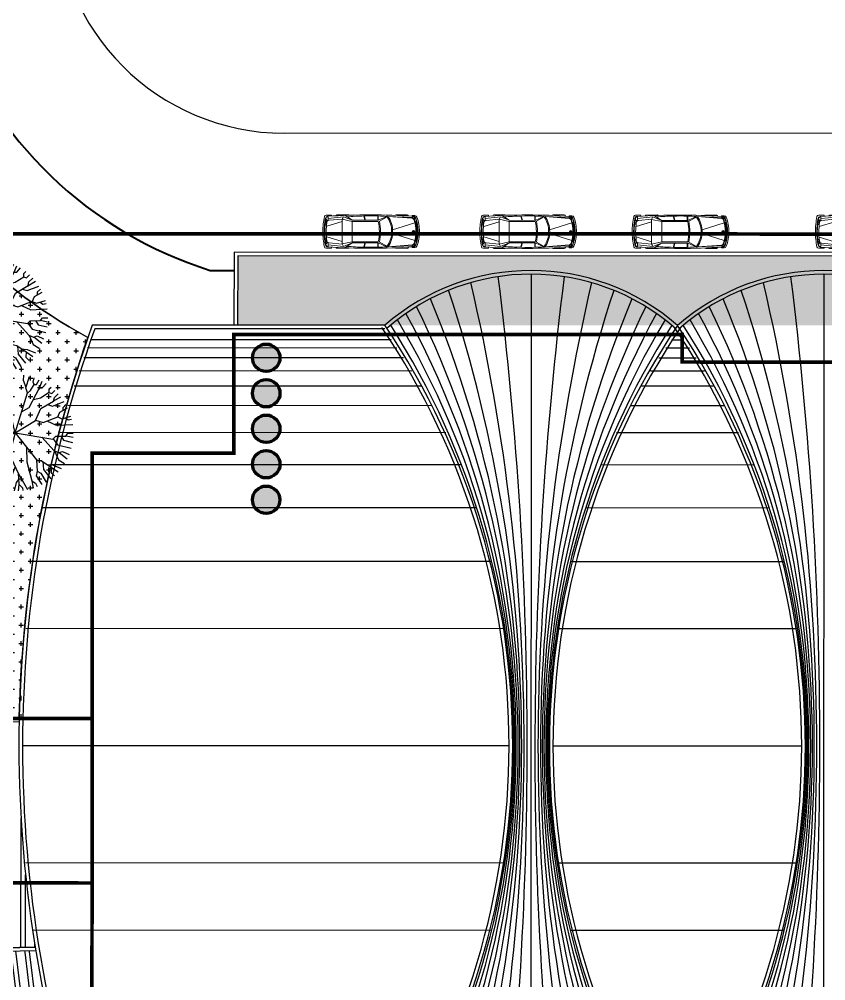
# Model space of a CAD drawing. Header units: millimetres. Extents: x -840588 to 786814, y -467537 to 194195.
# Drawn here: x 27455 to 71552, y -127607 to -75033 of the extents above; entities that cross this region are included whole.
import ezdxf

# ---------------------------------------------------------------- set-up
doc = ezdxf.new("R2010")
doc.units = ezdxf.units.MM
doc.header["$LTSCALE"] = 100
doc.header["$MEASUREMENT"] = 0
for name, color, linetype in [('1gt tim duong', 10, 'Continuous'), ('A-hatch', 139, 'Continuous'), ('A-tree', 3, 'Continuous'), ('A-Wall', 7, 'Continuous'), ('A-Wall-Comp', 8, 'Continuous'), ('A-Wall-Patt', 143, 'Continuous'), ('caycay', 96, 'Continuous'), ('ctrinh-mai 1', 16, 'Continuous'), ('ctrinh-mai 2', 24, 'Continuous'), ('gthong-viahe', 5, 'Continuous')]:
    doc.layers.add(name, color=color, linetype=linetype)
for name, color, linetype, lineweight in [('ct-xebuyt', 148, 'Continuous', 13), ('ctrinh-chinh', 24, 'Continuous', 100), ('gthong-duong', 7, 'Continuous', 40), ('PV_X_Lo', 1, 'Continuous', 9), ('vtchitieu', 7, 'Continuous', 13)]:
    doc.layers.add(name, color=color, linetype=linetype, lineweight=lineweight)

# ---------------------------------------------------------------- blocks, each defined once
blk = doc.blocks.new('FORD P')
for p, q in [((-5.041600420721807, 0.7628174105193466), (-4.986892176559195, 0.6969398548826575)), ((-5.033702587010339, 0.7724031829275191), (-4.979018736514263, 0.7065550012048334)), ((-4.879601283580996, 0.8747016750276089), (-5.028632797067985, 0.8747016750276089)), ((-4.945189349353313, 0.8361327613238245), (-5.002082881750539, 0.8243514287751168)), ((-4.992338362033479, 0.8019817096646875), (-4.972097667399794, 0.8107988005504012)), ((-4.935403786366805, 0.7372554026078433), (-4.891730997012928, 0.7553588575683534)), ((-4.929324150434695, 0.8006270818877965), (-4.891730997012928, 0.7553588575683534)), ((-4.928119064425118, 0.8373680410441011), (-4.872959838830866, 0.7709474309813231)), ((-4.879601283580996, 0.8408245239406824), (-4.879601283580996, 0.8747016750276089)), ((-3.561841179616749, 0.8332970736082643), (-4.879184706136584, 0.727652199100703)), ((-4.872959838830866, 0.7709474309813231), (-3.561841179616749, 0.8332970736082643)), ((-3.090183021151461, 0.5715926070697606), (-3.516581492032856, 0.8022234404925257)), ((-3.49373011267744, 0.8345194931607693), (-3.508013216312975, 0.9040677624288946)), ((-3.030621625715867, 0.6194229384418577), (-3.49373011267744, 0.8345194931607693)), ((-3.030621625715867, 0.6194229384418577), (-3.030621625715867, 0.8560190999414772)), ((-3.030621625715867, 0.6194229384418577), (-3.030621625715867, 0.6194229384418577)), ((-3.030621625715867, 0.5584229384548962), (-1.607819168129936, 0.5584229384548962)), ((-3.006221625721082, 0.6194229384418577), (-3.006221625721082, 0.8566305979620665)), ((-3.006221625721082, 0.6194229384418577), (-2.326490581501275, 0.6194229384418577)), ((-2.326490581501275, 0.6194229384418577), (-2.266045200172812, 0.8555603323038667)), ((-2.301303877844475, 0.6194229384418577), (-2.241042292094789, 0.8548423126339912)), ((-2.301303877844475, 0.6194229384418577), (-1.607819168129936, 0.6194229384418577)), ((-1.610056301928125, 0.5584229384548962), (-1.051537759019993, 0.6757023364771158)), ((-1.610056301928125, 0), (-1.610056301928125, 0.5584229384548962)), ((-1.607819168129936, 0.6194229384418577), (-1.196983827860095, 0.8867387385107577)), ((-1.607819168129936, 0.6194229384418577), (-1.127866901806556, 0.8067191147711128)), ((-0.7714799046516418, 0.9127515559084713), (-1.373884516768157, 0.9142817808315158)), ((-0.2935429125791416, 0.7214529330376536), (-1.127866901806556, 0.8067191147711128)), ((-1.051537759019993, 0.6757023364771158), (-1.051537759019993, 0)), ((-0.2100332553964108, 0.2888893061317503), (-1.051537759019993, 0.5444944782648236)), ((-0.3387070908211172, 0.6159159343224019), (-1.050219229538925, 0.6878308763261884)), ((-0.4697851745877415, 0.9040324450470507), (-0.1788018279476091, 0.9040324450470507)), ((-0.4697851745877415, 0.850011911476031), (-0.4697851745877415, 0.9040324450470507)), ((-0.2935429125791416, 0.6294499095529318), (-0.2935429125791416, 0.8077929799910635)), ((-0.2396362883737311, 0.589767933357507), (-0.1635984374443069, 0.6885734535753727)), ((-0.2299678650451824, 0.5823273963760585), (-0.1606762025039643, 0.6723667476326227)), ((-5.03104294789955, 0.4778031364548951), (-5.156090232892893, 0.4778031364548951)), ((-5.050338484463282, 0.5022031364496797), (-5.125573199940845, 0.5022031364496797)), ((-3.814446764532477, 0.1010674170684069), (-5.03104294789955, 0.4778031364548951)), ((-4.994289292371832, 0.05506370728835464), (-4.955454572918825, 0.0121999999973923)), ((-4.97658559284173, 0), (-4.994289292371832, 0.05506370728835464)), ((-4.96249824622646, 0), (-4.994289292371832, 0.05506370728835464)), ((-4.994289292371832, -0.05506370728835464), (-4.97658559284173, 0)), ((-4.96249824622646, 0), (-4.994289292371832, -0.05506370728835464)), ((-4.96249824622646, 0), (-4.898916153935716, 0)), ((-4.955454572918825, 0.0121999999973923), (-4.898916153935716, 0)), ((-4.898916153935716, 0), (-4.955454572918825, -0.0121999999973923)), ((-1.610056301928125, 0), (-1.610056301928125, -0.5584229384548962)), ((-1.051537759019993, -0.6757023364771158), (-1.051537759019993, 0)), ((-0.1823029328370467, 0.4034948986954987), (-0.1960309098940343, 0.5036775951739401)), ((-0.1225475788814947, 0.4034948986954987), (-0.1823029328370467, 0.4034948986954987)), ((-5.03104294789955, -0.4778031364548951), (-5.156090232892893, -0.4778031364548951)), ((-5.050338484463282, -0.5022031364496797), (-5.125573199940845, -0.5022031364496797)), ((-3.814446764532477, -0.1010674170684069), (-5.03104294789955, -0.4778031364548951)), ((-4.955454572918825, -0.0121999999973923), (-4.994289292371832, -0.05506370728835464)), ((-0.2100332553964108, -0.2888893061317503), (-1.051537759019993, -0.5444944782648236)), ((-0.1823029328370467, -0.4034948986954987), (-0.1960309098940343, -0.5036775951739401)), ((-0.1225475788814947, -0.4034948986954987), (-0.1823029328370467, -0.4034948986954987)), ((-5.041600420721807, -0.7628174105193466), (-4.986892176559195, -0.6969398548826575)), ((-5.033702587010339, -0.7724031829275191), (-4.979018736514263, -0.7065550012048334)), ((-4.879601283580996, -0.8747016750276089), (-5.028632797067985, -0.8747016750276089)), ((-4.945189349353313, -0.8361327613238245), (-5.002082881750539, -0.8243514287751168)), ((-4.992338362033479, -0.8019817096646875), (-4.972097667399794, -0.8107988005504012)), ((-4.935403786366805, -0.7372554026078433), (-4.891730997012928, -0.7553588575683534)), ((-4.929324150434695, -0.8006270818877965), (-4.891730997012928, -0.7553588575683534)), ((-4.928119064425118, -0.8373680410441011), (-4.872959838830866, -0.7709474309813231)), ((-4.879601283580996, -0.8408245239406824), (-4.879601283580996, -0.8747016750276089)), ((-3.561841179616749, -0.8332970736082643), (-4.879184706136584, -0.727652199100703)), ((-4.872959838830866, -0.7709474309813231), (-3.561841179616749, -0.8332970736082643)), ((-3.090183021151461, -0.5715926070697606), (-3.516581492032856, -0.8022234404925257)), ((-3.49373011267744, -0.8345194931607693), (-3.508013216312975, -0.9040677624288946)), ((-3.030621625715867, -0.6194229384418577), (-3.49373011267744, -0.8345194931607693)), ((-3.030621625715867, -0.5584229384548962), (-1.607819168129936, -0.5584229384548962)), ((-3.030621625715867, -0.6194229384418577), (-1.607819168129936, -0.6194229384418577)), ((-3.030621625715867, -0.6194229384418577), (-3.030621625715867, -0.8560190999414772)), ((-3.006221625721082, -0.6194229384418577), (-3.006221625721082, -0.8566305979620665)), ((-2.324941746890545, -0.6254736531991512), (-2.266045200172812, -0.8555603323038667)), ((-2.301303877844475, -0.6194229384418577), (-2.241042292094789, -0.8548423126339912)), ((-1.610056301928125, -0.5584229384548962), (-1.051537759019993, -0.6757023364771158)), ((-1.607819168129936, -0.6194229384418577), (-1.127866901806556, -0.8067191147711128)), ((-1.607819168129936, -0.6194229384418577), (-1.193311578710563, -0.8891281390096992)), ((-0.7714799046516418, -0.9127514911815524), (-1.373884516768157, -0.9142817161045969)), ((-0.2935429125791416, -0.7214529330376536), (-1.127866901806556, -0.8067191147711128)), ((-0.3387070908211172, -0.6159159343224019), (-1.050219229538925, -0.6878308763261884)), ((-0.4697851745877415, -0.850011911476031), (-0.4697851745877415, -0.9040324450470507)), ((-0.4697851745877415, -0.9040324450470507), (-0.1788018279476091, -0.9040324450470507)), ((-0.2935429125791416, -0.6294499095529318), (-0.2935429125791416, -0.8077929799910635)), ((-0.2396362883737311, -0.589767933357507), (-0.1635984374443069, -0.6885734535753727)), ((-0.2299678650451824, -0.5823273963760585), (-0.1606762025039643, -0.6723667476326227))]:
    blk.add_line(p, q)
for points in [[(-3.969188093324192, 0.8907705615274608, 0.2221000046728628), (-4.015921653946862, 0.9127515559084713), (-4.618326266063377, 0.9142817808315158, 0.4104075180028284), (-4.679473840398714, 0.8542306297458708, 0.4104075180028284)], [(-3.969188145361841, -0.890770559431985, -0.222099654050435), (-4.015921653946862, -0.9127514911815524), (-4.618326266063377, -0.9142817161045969, -0.4104072078815152), (-4.679473839350976, -0.8542306297458708)]]:
    blk.add_lwpolyline(points, format="xyb")
for radius in [0.069682092335522, 0.06358209233552199]:
    blk.add_circle((-4.96249824622646, 0), radius)
for centre, radius, start, end in [((-3.047846278059296, 0.01792808040045202), 2.234677795946376, 159.6476431721577, 180.4596700054194), ((-3.047846278059296, 0.01792808040045202), 2.157817795946376, 160.0479564057486, 180.4760435153314), ((-5.028632797067985, 0.7527016750536859), 0.122, 90, 159.6476431721577), ((-3.047846278059296, 0.01792808040045202), 2.133417795946375, 160.4764285179309, 166.8797840842597), ((-3.047846278059296, 0.01792808040045202), 2.035817795946376, 162.1024780665732, 180.5045719791579), ((-4.943615763797425, 0.6901331136468798), 0.1464000000000001, 113.5385225587954, 160.4764285179309), ((-4.943615763797425, 0.6901331136468798), 0.122, 143.4322482088523, 160.4764285179309), ((-3.047846278059296, 0.01792808040045202), 2.060217795946376, 161.7609947843414, 166.4048329340415), ((-4.943615763797425, 0.6901331136468798), 0.122, 113.5385225587954, 137.596706953672), ((-4.888686467893422, 0.6245545058045536), 0.122, 143.6068584789461, 161.7609947843414), ((-4.86905002198182, 0.6060738780070096), 0.122, 94.76511944216702, 162.1024780665732), ((-4.888686467893422, 0.6245545058045536), 0.122, 112.5152201618964, 137.7679241896177), ((-4.957480887882411, 0.7772442218847573), 0.03660000000000001, 39.70805333863365, 113.5385225587954), ((-2.607747155474499, -34.42710542422719), 35.34062256580931, 86.18891941661428, 93.79233300211948), ((-2.362459458061494, 0.009845794877037406), 1.454849999999994, 145.5279428799397, 180.3877559874175), ((-2.362459458061494, 0.009845794877037406), 1.399949999999994, 145.5279428799397, 180.4029623516034), ((-2.73186827742029, -10.57772784051485), 11.43764935034052, 91.49674574422797, 93.81929979455245), ((-0.5050873795989901, 0), 2.647534246144547, 167.5318887816008, 180), ((-0.5050873795989901, 0), 2.586534246144548, 167.5318887816008, 180), ((-2.662139838677831, -17.1294798462186), 17.98940135711054, 88.73834682967724, 91.09595845031996), ((-2.653044713428244, -15.86963415844366), 16.72955047890245, 85.42959112627294, 88.58882121464256), ((-1.374039468122646, 0.8532819775864482), 0.06100000000000001, 89.85445789042898, 136.4001858703056), ((-2.345069199800491, 0.009845794877037406), 1.454850000000002, 27.23753832553696, 33.21181251716323), ((-0.7716348560061306, 0.8517517526634037), 0.06100000000000001, 9.669797095718563, 89.85445789042898), ((-0.3532109148800373, 0.4825019952841103), 0.1342, 7.672802293811697, 83.7955720683934), ((-0.2676511384779587, 0.7136899724137038), 0.09760000000000002, 11.00864176735501, 105.3838627056467), ((-0.3532109148800373, 0.4825019952841103), 0.1586, 7.672802293811697, 67.90045453905381), ((-0.2676511384779587, 0.7136899724137038), 0.122, 11.00864176735501, 85.82384091162876), ((-0.1788018279476091, 0.8064324450679123), 0.09760000000000002, 11.80390639346386, 90), ((-3.940002026967704, -0.000717564020305872), 3.838794886165533, 0.01064232858213814, 11.00864176735501), ((-3.940002026967704, -0.000717564020305872), 3.863194886165533, 0.01064232858213814, 11.00864176735501), ((-3.940002026967704, 0.02040915354155004), 3.940054886165533, 359.7032113452988, 11.80390639346386), ((-3.047846278059296, -0.01792808040045202), 2.157817795946376, 179.5239564846686, 199.9520435942514), ((-3.047846278059296, 0.01792808040045202), 2.133417795946375, 167.5517399873746, 180.5045719791579), ((-3.047846278059296, -0.01792808040045202), 2.133417795946375, 179.495428020842, 192.4482600126254), ((-3.047846278059296, 0.01792808040045202), 2.109017795946376, 167.4053704074439, 180.5045719791579), ((-3.047846278059296, -0.01792808040045202), 2.109017795946376, 179.495428020842, 192.5946295925561), ((-3.047846278059296, 0.01792808040045202), 2.084617795946376, 167.2554878158119, 180.5045719791579), ((-3.047846278059296, -0.01792808040045202), 2.084617795946376, 179.495428020842, 192.7445121841881), ((-3.047846278059296, 0.01792808040045202), 2.060217795946376, 167.1019630735844, 180.5045719791579), ((-3.047846278059296, -0.01792808040045202), 2.060217795946376, 179.495428020842, 192.8980369264155), ((-2.362459458061494, -0.009845794877037406), 1.399949999999994, 179.5970376483966, 214.4720571200603), ((-0.5050873795989901, 0), 2.647534246144547, 180, 192.4681112183992), ((-0.5050873795989901, 0), 2.586534246144548, 180, 192.4681112183992), ((-3.940002026967704, -0.000717564020305872), 3.753394886165533, 0.0109893742355309, 7.672802293811697), ((-3.940002026967704, 0.000717564020305872), 3.838794886165533, 348.991358232645, 359.9893576714179), ((-3.940002026967704, 0.000717564020305872), 3.863194886165533, 348.991358232645, 359.9893576714179), ((-3.047846278059296, -0.01792808040045202), 2.234677795946376, 179.5403299945806, 200.3523568278423), ((-3.047846278059296, -0.01792808040045202), 2.133417795946375, 193.1202159157403, 199.5235714820691), ((-3.047846278059296, -0.01792808040045202), 2.035817795946376, 179.495428020842, 197.8975219334268), ((-3.047846278059296, -0.01792808040045202), 2.060217795946376, 193.5951670659584, 198.2390052156587), ((-2.362459458061494, -0.009845794877037406), 1.454849999999994, 179.6122440125825, 214.4720571200603), ((-0.3532109148800373, -0.4825019952841103), 0.1342, 276.2044279316066, 352.3271977061883), ((-0.3532109148800373, -0.4825019952841103), 0.1586, 292.0995454609462, 352.3271977061883), ((-3.940002026967704, 0.000717564020305872), 3.753394886165533, 352.3271977061883, 359.9890106257645), ((-3.940002026967704, -0.02040915354155004), 3.940054886165533, 348.1960936065361, 0.2967886547012607), ((-5.028632797067985, -0.7527016750536859), 0.122, 200.3523568278423, 270), ((-4.943615763797425, -0.6901331136468798), 0.1464000000000001, 199.5235714820691, 246.4614774412046), ((-4.943615763797425, -0.6901331136468798), 0.122, 199.5235714820691, 216.5677517911477), ((-4.943615763797425, -0.6901331136468798), 0.122, 222.403293046328, 246.4614774412046), ((-4.888686467893422, -0.6245545058045536), 0.122, 198.2390052156587, 216.3931415210539), ((-4.86905002198182, -0.6060738780070096), 0.122, 197.8975219334268, 265.234880557833), ((-4.888686467893422, -0.6245545058045536), 0.122, 222.2320758103823, 247.4847798381037), ((-4.957480887882411, -0.7772442218847573), 0.03660000000000001, 246.4614774412046, 320.2919466613664), ((-2.607747155474499, 34.42710542422719), 35.34062256580693, 266.2076669978805, 273.8110805833857), ((-2.73186827742029, 10.57772784051485), 11.43764935034052, 266.1807002054476, 268.503254255772), ((-2.662139838677831, 17.1294798462186), 17.98940135711787, 268.9040415496801, 271.2616531703227), ((-2.653044713428244, 15.86963415844366), 16.7295504789076, 271.4111787853574, 274.570408873727), ((-1.374039468122646, -0.8532819128595293), 0.06100000000000001, 223.5998953292724, 270.1455421095711), ((-2.345069199800491, -0.009845794877037406), 1.454850000000002, 326.7881874828368, 332.7624616744631), ((-0.7716348560061306, -0.8517516881693155), 0.06100000000000001, 270.1455421095711, 350.3301406412646), ((-0.2676511384779587, -0.7136899724137038), 0.09760000000000002, 254.6161372943533, 348.991358232645), ((-0.2676511384779587, -0.7136899724137038), 0.122, 274.1761590883713, 348.991358232645), ((-0.1788018279476091, -0.8064324450679123), 0.09760000000000002, 270, 348.1960936065361)]:
    blk.add_arc(centre, radius, start, end)
blk = doc.blocks.new('tang cao')
blk.add_hatch(color=256).paths.add_polyline_path([(0.750000006519258, 0, 1), (-0.750000006519258, 0, 1)])
blk.add_circle((0, 0), 0.750000006519258)
blk = doc.blocks.new('CTR NHAGAHANHKHACH')
at = {"layer": 'A-hatch'}
h = blk.add_hatch(dxfattribs=at)
h.set_pattern_fill('BRICK_MODULAR_SAILOR', color=256, scale=200, style=0, pattern_type=2)
h.set_pattern_definition([(0, (-1403.526440076414, -388.4326244050171), (0, 1.599999889731407), []), (90, (-1403.526440076414, -388.4326244050171), (-0.8000001311302185, 4.898425077700461e-17), [1.599999889731407, 0])])
edge = h.paths.add_edge_path()
edge.add_line((72.04985117795877, -0.2000004751607776), (-72.05017500603572, -0.1999994972720742))
edge.add_line((-72.05017500603572, -0.1999994972720742), (-72.0501749375835, -3.999977654544637))
edge.add_line((-72.0501749375835, -3.999977654544637), (-63.99982803792227, -3.999944410286844))
edge.add_ellipse((-55.99989594356157, -13.16677015507594), major_axis=(-12.16674347651056, 0.0002365445775905812), ratio=0.9999997671638351, start_angle=228.8893897047794, end_angle=311.11246425669844, ccw=False)
edge.add_ellipse((-39.99989332072437, -13.16675375844352), major_axis=(12.16674347874514, 4.051058113811446e-05), ratio=0.9999997671588239, start_angle=48.888084989860715, end_angle=131.1116508930892, ccw=False)
edge.add_ellipse((-23.99989069788717, -13.16673736274242), major_axis=(-12.16674347798492, 0.0001260184372451378), ratio=0.9999997671739884, start_angle=228.8889367554783, end_angle=311.11243511050964, ccw=False)
edge.add_ellipse((-7.999890899402089, -13.16670456971042), major_axis=(12.16674347837654, 0.0001148185404683637), ratio=0.9999997671499876, start_angle=48.88766751962089, end_angle=131.1113508500154, ccw=False)
edge.add_ellipse((8.000114546506666, -13.16670457064174), major_axis=(-12.16674347690896, 0.0002101135516718176), ratio=0.9999997671658171, start_angle=228.8892652307703, end_angle=311.1127812382505, ccw=False)
edge.add_ellipse((24.0001171695767, -13.16668817494065), major_axis=(12.16674347754657, 0.0001580262562254844), ratio=0.9999997671785295, start_angle=48.887531583455086, end_angle=131.111097485016, ccw=False)
edge.add_ellipse((40.00011979218107, -13.16667177923955), major_axis=(-12.16674347569325, 0.0002705560792953897), ratio=0.9999997671488193, start_angle=228.8895498687718, end_angle=311.1131157678201, ccw=False)
edge.add_ellipse((56.00012241478544, -13.16665538377129), major_axis=(12.16674347843795, 6.95947124072013e-05), ratio=0.9999997671695179, start_angle=48.88718391420218, end_angle=131.1115139261246, ccw=False)
edge.add_line((64.00023658259306, -3.999988538678735), (72.04985124291852, -3.999957622028887))
edge.add_line((72.04985124291852, -3.999957622028887), (72.04985117795877, -0.2000004751607776))
at = {"layer": 'ctrinh-mai 1'}
h = blk.add_hatch(dxfattribs=at)
h.set_pattern_fill('ANSI32', color=256, scale=2000, angle=45, style=0)
h.set_pattern_definition([(90, (-1450.650511689368, -407.3499148476403), (-0.7500001229345798, 1.136868298865613e-16), []), (90, (-1450.400511648855, -407.0999148653354), (-0.7500001229345798, 1.136868298865613e-16), [])])
edge = h.paths.add_edge_path()
edge.add_arc((-82.49915694573428, -78.9999947489705), 41.00000141641426, 162.6099984873482, 163.4478848430642)
edge.add_line((-121.8001594382804, -67.31961293867789), (-121.8001594383968, -25.69999860599637))
edge.add_line((-121.8001594383968, -25.69999860599637), (-83.98750897543505, -25.69999795919284))
edge.add_line((-83.98750897543505, -25.69999795919284), (-83.99091886926908, -25.89298307546414))
edge.add_line((-83.99091886926908, -25.89298307546414), (-83.99378197675105, -26.08597712684423))
edge.add_line((-83.99378197675105, -26.08597712684423), (-83.99609827669337, -26.27897853078321))
edge.add_line((-83.99609827669337, -26.27897853078321), (-83.99786774767563, -26.47198563977145))
edge.add_line((-83.99786774767563, -26.47198563977145), (-83.9990903774742, -26.66499706660397))
edge.add_line((-83.9990903774742, -26.66499706660397), (-83.99976615572814, -26.85801110393368))
edge.add_line((-83.99976615572814, -26.85801110393368), (-83.99989507708233, -27.05102637060918))
edge.add_line((-83.99989507708233, -27.05102637060918), (-83.99947714072186, -27.24404115579091))
edge.add_line((-83.99947714072186, -27.24404115579091), (-83.99851234909147, -27.4370540601667))
edge.add_line((-83.99851234909147, -27.4370540601667), (-83.9970007109223, -27.63006340735592))
edge.add_line((-83.9970007109223, -27.63006340735592), (-83.99494223832153, -27.82306769024581))
edge.add_line((-83.99494223832153, -27.82306769024581), (-83.99233694712166, -28.01606538426131))
edge.add_line((-83.99233694712166, -28.01606538426131), (-83.98918485851027, -28.2090548761189))
edge.add_line((-83.98918485851027, -28.2090548761189), (-83.98548599798232, -28.40203469409607))
edge.add_line((-83.98548599798232, -28.40203469409607), (-83.98124039545655, -28.5950032453984))
edge.add_line((-83.98124039545655, -28.5950032453984), (-83.97644808364566, -28.78795903595164))
edge.add_line((-83.97644808364566, -28.78795903595164), (-83.97110910364427, -28.98090045037679))
edge.add_line((-83.97110910364427, -28.98090045037679), (-83.96522349643055, -29.17382596386597))
edge.add_line((-83.96522349643055, -29.17382596386597), (-83.95879130810499, -29.36673399643041))
edge.add_line((-83.95879130810499, -29.36673399643041), (-83.95181259466335, -29.55962307588197))
edge.add_line((-83.95181259466335, -29.55962307588197), (-83.94428740500007, -29.75249160034582))
edge.add_line((-83.94428740500007, -29.75249160034582), (-83.9362158072181, -29.94533802825026))
edge.add_line((-83.9362158072181, -29.94533802825026), (-83.92759786336683, -30.13816078542732))
edge.add_line((-83.92759786336683, -30.13816078542732), (-83.91843363712542, -30.33095840597525))
edge.add_line((-83.91843363712542, -30.33095840597525), (-83.90872321068309, -30.52372924098745))
edge.add_line((-83.90872321068309, -30.52372924098745), (-83.89846665691584, -30.71647186367773))
edge.add_line((-83.89846665691584, -30.71647186367773), (-83.88766406208742, -30.90918455016799))
edge.add_line((-83.88766406208742, -30.90918455016799), (-83.87631550745573, -31.10186587343924))
edge.add_line((-83.87631550745573, -31.10186587343924), (-83.86442108184565, -31.29451437387615))
edge.add_line((-83.86442108184565, -31.29451437387615), (-83.8519808902638, -31.48712830478325))
edge.add_line((-83.8519808902638, -31.48712830478325), (-83.83899503271095, -31.67970618861727))
edge.add_line((-83.83899503271095, -31.67970618861727), (-83.82546360534616, -31.87224655668251))
edge.add_line((-83.82546360534616, -31.87224655668251), (-83.81138671911322, -32.06474777730182))
edge.add_line((-83.81138671911322, -32.06474777730182), (-83.79676449042745, -32.25720840739086))
edge.add_line((-83.79676449042745, -32.25720840739086), (-83.78159703034908, -32.44962685322389))
edge.add_line((-83.78159703034908, -32.44962685322389), (-83.76588446402457, -32.64200149360113))
edge.add_line((-83.76588446402457, -32.64200149360113), (-83.74962692521513, -32.83433085028082))
edge.add_line((-83.74962692521513, -32.83433085028082), (-83.73282453417778, -33.0266134198755))
edge.add_line((-83.73282453417778, -33.0266134198755), (-83.71547742839903, -33.21884755138308))
edge.add_line((-83.71547742839903, -33.21884755138308), (-83.69758574711159, -33.41103171883151))
edge.add_line((-83.69758574711159, -33.41103171883151), (-83.67914962850045, -33.60316463629715))
edge.add_line((-83.67914962850045, -33.60316463629715), (-83.6601692372933, -33.79524433263578))
edge.add_line((-83.6601692372933, -33.79524433263578), (-83.64064471109305, -33.98726954404265))
edge.add_line((-83.64064471109305, -33.98726954404265), (-83.62057621323038, -34.1792387010064))
edge.add_line((-83.62057621323038, -34.1792387010064), (-83.59996390063316, -34.37115017627366))
edge.add_line((-83.59996390063316, -34.37115017627366), (-83.57880793814547, -34.56300253863446))
edge.add_line((-83.57880793814547, -34.56300253863446), (-83.557108491892, -34.7547941734083))
edge.add_line((-83.557108491892, -34.7547941734083), (-83.53486574720591, -34.94652358512394))
edge.add_line((-83.53486574720591, -34.94652358512394), (-83.51207988266833, -35.13818913791329))
edge.add_line((-83.51207988266833, -35.13818913791329), (-83.48875107732601, -35.32978938403539))
edge.add_line((-83.48875107732601, -35.32978938403539), (-83.46487950719893, -35.5213227707427))
edge.add_line((-83.46487950719893, -35.5213227707427), (-83.44046538916882, -35.71278779907152))
edge.add_line((-83.44046538916882, -35.71278779907152), (-83.4155088828411, -35.90418282942846))
edge.add_line((-83.4155088828411, -35.90418282942846), (-83.39001022162847, -36.09550643945113))
edge.add_line((-83.39001022162847, -36.09550643945113), (-83.36396960087586, -36.28675691550598))
edge.add_line((-83.36396960087586, -36.28675691550598), (-83.33738722512498, -36.47793301008642))
edge.add_line((-83.33738722512498, -36.47793301008642), (-83.31026330706663, -36.66903292643838))
edge.add_line((-83.31026330706663, -36.66903292643838), (-83.28259806381539, -36.86005529738031))
edge.add_line((-83.28259806381539, -36.86005529738031), (-83.2543917131843, -37.05099846562371))
edge.add_line((-83.2543917131843, -37.05099846562371), (-83.22564450942446, -37.24186094501056))
edge.add_line((-83.22564450942446, -37.24186094501056), (-83.19635665928945, -37.43264117813669))
edge.add_line((-83.19635665928945, -37.43264117813669), (-83.16652838338632, -37.62333776871674))
edge.add_line((-83.16652838338632, -37.62333776871674), (-83.13615994376596, -37.81394906062633))
edge.add_line((-83.13615994376596, -37.81394906062633), (-83.10525159619283, -38.00447345594876))
edge.add_arc((-82.49915694328956, -78.99999474082142), 41.00000141641424, 90.8470226666, 140.4286282105067)
edge.add_line((-114.1032552603865, -52.88139819144271), (-114.1032655078452, -52.88141030748375))
edge.add_line((-114.1032655078452, -52.88141030748375), (-114.1032754896441, -52.88142266939394))
edge.add_arc((-82.49915694235824, -78.99999473965727), 41.00000141641425, 140.4286725891529, 141.7334002595768)
edge.add_line((-114.6897969462443, -53.60781459929422), (-114.6898102810374, -53.60783111397177))
edge.add_line((-114.6898102810374, -53.60783111397177), (-114.6898232789245, -53.60784798208624))
edge.add_arc((-82.49915694189258, -78.99999473872595), 41.00000141641424, 141.7334596787864, 143.0381723164369)
edge.add_line((-115.2596456176834, -54.34739857004024), (-115.2596618406242, -54.34741962514818))
edge.add_line((-115.2596618406242, -54.34741962514818), (-115.2596775852144, -54.34744105138816))
edge.add_arc((-82.49915694596712, -78.99999474454671), 41.00000141641426, 143.0382466032972, 144.3429446640414)
edge.add_line((-115.8125058917794, -55.09976675058715), (-115.8125246623531, -55.09979229490273))
edge.add_line((-115.8125246623531, -55.09979229490273), (-115.8125428543426, -55.09981827111915))
edge.add_arc((-82.49915694445372, -78.9999947429169), 41.00000141641425, 144.3430332773815, 145.6477173492956)
edge.add_line((-116.348091070191, -55.86452900920995), (-116.3481120596407, -55.86455898010172))
edge.add_line((-116.3481120596407, -55.86455898010172), (-116.3481323757442, -55.86458944249898))
edge.add_arc((-82.49915694398805, -78.99999474175274), 41.00000141641424, 145.6478196458006, 146.9524902579005)
edge.add_line((-116.8661233637249, -56.64128871378489), (-116.8661462847376, -56.64132308261469))
edge.add_line((-116.8661462847376, -56.64132308261469), (-116.8661684110994, -56.64135795505717))
edge.add_arc((-82.49915694480296, -78.99999474338256), 41.00000141641426, 146.9526056926727, 148.2572636000055)
edge.add_line((-117.3663342084037, -57.42964319721796), (-117.366358702071, -57.42968180053867))
edge.add_line((-117.366358702071, -57.42968180053867), (-117.3663823172683, -57.42972096288577))
edge.add_arc((-82.49915694573428, -78.99999474501237), 41.00000141641425, 148.2573913862021, 149.5620372672167)
edge.add_line((-117.8484641516116, -58.22918358584866), (-117.8484899066389, -58.22922629676759))
edge.add_line((-117.8484899066389, -58.22922629676759), (-117.8485146773746, -58.22926957439631))
edge.add_arc((-82.49915694247466, -78.99999473942444), 41.00000141641424, 149.5621766504183, 150.8668114222879)
edge.add_line((-118.3122632150771, -59.03949536546133), (-118.312289889669, -59.03954196930863))
edge.add_line((-118.312289889669, -59.03954196930863), (-118.3123154880013, -59.03958915383555))
edge.add_arc((-82.49915694259107, -78.9999947398901), 41.00000141641424, 150.866961469313, 152.1715861043862)
edge.add_line((-118.7574908867246, -59.86015838338062), (-118.7575181291904, -59.86020859796554))
edge.add_line((-118.7575181291904, -59.86020859796554), (-118.7575442221714, -59.86025942186825))
edge.add_arc((-82.4991569428239, -78.9999947398901), 41.00000141641425, 152.1717457661541, 153.4763612417041)
edge.add_line((-119.1839162359247, -60.69074702868238), (-119.183943741722, -60.69080060441047))
edge.add_line((-119.183943741722, -60.69080060441047), (-119.1839700171258, -60.69085478596389))
edge.add_arc((-82.49915694445372, -78.99999474314973), 41.00000141641424, 153.4765295363316, 154.7811369300209)
edge.add_line((-119.5913181424839, -61.53083065873943), (-119.5913455981063, -61.53088727407157))
edge.add_line((-119.5913455981063, -61.53088727407157), (-119.5913717612857, -61.53094450780191))
edge.add_arc((-82.49915694259107, -78.99999473895878), 41.00000141641425, 154.7813127974241, 156.0859132133722)
edge.add_line((-119.9794853230705, -62.37997366115451), (-119.9795124294469, -62.38003295846283))
edge.add_line((-119.9795124294469, -62.38003295846283), (-119.9795381744625, -62.38009284855798))
edge.add_arc((-82.49915694457013, -78.99999474384822), 41.00000141641424, 156.0860954063757, 157.3906900996157)
edge.add_line((-120.3482164690504, -63.23773572873324), (-120.3482429379364, -63.23779730242677))
edge.add_line((-120.3482429379364, -63.23779730242677), (-120.3482680028537, -63.23785947472788))
edge.add_arc((-82.49915694328956, -78.99999474082142), 41.00000141641424, 157.3908774303326, 158.6954676620823)
edge.add_line((-120.6973203514935, -64.10367209441029), (-120.6973459157161, -64.10373550560325))
edge.add_line((-120.6973459157161, -64.10373550560325), (-120.6973700310336, -64.10379948676564))
edge.add_arc((-82.4991569435224, -78.99999474151991), 41.00000141641424, 158.6956587445611, 160.0002459081185)
edge.add_line((-121.026615911047, -64.97733373683877), (-121.0266403264832, -64.97739851428196))
edge.add_line((-121.0266403264832, -64.97739851428196), (-121.0266632642597, -64.97746384097263))
edge.add_arc((-82.49915694363881, -78.99999474175274), 41.00000141641424, 160.0004393909123, 161.3050248121336)
edge.add_line((-121.3359323453624, -65.85826758947223), (-121.3359554042108, -65.85833326168358))
edge.add_line((-121.3359554042108, -65.85833326168358), (-121.3359769578092, -65.85839943028986))
edge.add_arc((-82.49915694317315, -78.99999474058859), 41.00000141641424, 161.3052193181064, 162.6098045501656)
edge.add_line((-121.6251092581078, -66.74601695383899), (-121.6251307468629, -66.74608292290941))
edge.add_line((-121.6251307468629, -66.74608292290941), (-121.625150738284, -66.74614939745516))
at = {"layer": 'ctrinh-mai 2'}
h = blk.add_hatch(dxfattribs=at)
h.set_pattern_fill('ANSI32', color=256, scale=2000, angle=232, style=0)
h.set_pattern_definition([(277.000001613645, (-1450.649471285753, -77.16347480681725), (0.7444097357492357, 0.09140200125462898), []), (277.000001613645, (-1450.867140523042, -77.44207866070792), (0.7444097357492357, 0.09140200125462898), [])])
edge = h.paths.add_edge_path()
edge.add_ellipse((-15.87454752076883, -27.00002189050429), major_axis=(68.12536194767496, 0.02530742787690782), ratio=0.9999997667477348, start_angle=189.444681098253, end_angle=192.0274749543831)
edge.add_line((-82.49913355021272, -41.22078218520619), (-82.49913355021272, -47.99999257712625))
edge.add_ellipse((-82.49811135116033, -78.99999042367563), major_axis=(-31.00000507967393, 0.0002637905986685655), ratio=0.9999997671808825, start_angle=-89.99762316890586, end_angle=-74.99769531522932)
edge.add_line((-90.52245272393338, -49.05654634907842), (-93.0588796158554, -39.59047385537997))
edge.add_ellipse((-82.49811135116033, -78.99999042367563), major_axis=(40.80000668870225, 4.672643194462046e-05), ratio=0.9999997671406801, start_angle=90.80627480689412, end_angle=105.0013148039422, ccw=False)
at = {"layer": 'A-Wall', "ltscale": 5}
for p, q in [((-63.99990445340518, -3.999944410752505), (-79.99988758354448, -4.000010483199731)), ((-63.99990362743847, -4.199944396968931), (-79.86375840730034, -4.200009907130152))]:
    blk.add_line(p, q, dxfattribs=at)
for centre, radius, start, end in [((-55.99989594356157, -13.16677015507594), 12.16674347865907, 48.88826700060773, 131.1118509564815), ((-39.99989332072437, -13.16675375844352), 12.16674347865907, 48.88826700060773, 131.1118509564815), ((-55.99989594356157, -13.16677015507594), 11.96674344587651, 48.88826700060773, 131.1118509564815), ((-39.99989332072437, -13.16675375844352), 11.96674344587651, 48.88826700060773, 131.1118509564815), ((-15.87454752076883, -27.00002189050429), 68.12536664949774, 160.2684318126531, 199.7315408209887), ((-15.79777200974058, -27.00002040714025), 68.0021421276866, 160.4102052591953, 199.5897947408047)]:
    blk.add_arc(centre, radius, start, end, dxfattribs=at)
at = {"layer": 'A-Wall-Comp'}
blk.add_lwpolyline([(72.05001316056587, -3.999957621330395), (72.0500130954897, -0.2000004751607776), (-72.0500130886212, -0.1999994972720742), (-72.05001302005257, -3.999999250518158)], dxfattribs=at)
at = {"layer": 'A-Wall-Patt'}
for p, q in [((-55.99990793224424, -1.200029495405033), (-55.99990979349241, -52.8001405550167)), ((-39.99990530940704, -1.200013098772615), (-39.99990717065521, -52.80012415838428))]:
    blk.add_line(p, q, dxfattribs=at)
blk.add_lwpolyline([(72.25001319334842, -3.999956853222102), (72.25001312489621, -4.903413355350494e-07), (-72.25001312489621, 4.903413355350494e-07), (-72.25001448800322, -3.999999253777787)], dxfattribs=at)
at = {"layer": 'A-Wall-Patt', "ltscale": 5}
for points in [[(-83.10525159619283, -38.00447345594876, 0.3327138444106625), (-122.0001594248461, -68.01496312511154, 0.3327138444106625)], [(-83.07228537392803, -38.20401894906536, 0.3327325876515403), (-121.8001594383968, -68.04228892922401, 0.3327325876515403)]]:
    blk.add_lwpolyline(points, format="xyb", dxfattribs=at)
at = {"layer": 'A-Wall-Patt'}
for centre, radius, start, end in [((-98.28748630301561, -27.00008363788947), 41.08757736474461, 326.1610257730148, 33.83897422698514), ((-98.2858442744473, -27.00008363788947), 41.28593536895178, 326.1450754072538, 33.85490979674184), ((-13.71398439293262, -27.0000613653101), 41.28592418448938, 146.1450458189609, 213.8549245927462), ((-13.71234236529563, -27.0000613653101), 41.08756617934939, 146.160992466331, 213.8389742269851), ((-82.28748368017841, -27.00006724125706), 41.08757736474461, 326.1610257730148, 33.83897422698514), ((-82.2858416516101, -27.00006724125706), 41.28593536895102, 326.1450754072538, 33.85490979674184)]:
    blk.add_arc(centre, radius, start, end, dxfattribs=at)
at = {"layer": 'ctrinh-mai 1'}
for p, q in [((-57.48007495328784, -33.40692984894849), (-83.6290738703683, -33.40695587964728)), ((-41.48007233045064, -33.40693047456443), (-54.51973317842931, -33.40694345510565)), ((-58.1507797044469, -37.07940600020811), (-83.22364171349909, -37.07943095965311)), ((-42.1507770816097, -37.07940662582405), (-53.84901319036726, -37.07941827108152))]:
    blk.add_line(p, q, dxfattribs=at)
blk.add_lwpolyline([(-83.98750897543505, -25.69999795919284), (-121.8001594383968, -25.6999986062292), (-121.8001594382804, -67.31961293867789, -0.327820716161132), (-83.10525159619283, -38.00447345594876, -0.3813924400090022)], format="xyb", dxfattribs=at)
for centre, radius, start, end in [((152.0763868946815, -27.00000686920248), 207.8666686997702, 172.9079765427369, 187.0920226373833), ((55.69110155198723, -27.00000345730223), 111.3127568715438, 166.8435091061517, 193.1564893730057), ((24.05780042498372, -27.00000545592047), 79.54627806755582, 161.74627173705, 198.2537155924842), ((8.197106463601813, -27.00000441796146), 63.58139995746567, 157.3773136004535, 202.622671527261), ((-0.6144971395842731, -27.00000387430191), 54.67849909471922, 153.9331753814277, 206.0668097091487), ((-5.901603179052472, -27.00000357162207), 49.29262250583042, 151.3325030329366, 208.6674820542986), ((-9.725661730510183, -27.00000336696394), 45.39384682653359, 149.1141806198592, 210.8858193801408), ((-12.40113300038502, -27.00000323518179), 42.65337291763785, 147.3560029501364, 212.6439970498636)]:
    blk.add_arc(centre, radius, start, end, dxfattribs=at)
at = {"layer": 'ctrinh-mai 2'}
for p, q in [((-63.35238430229947, -5.242405170574784), (-80.26119620830286, -5.242422002833337)), ((-63.66169227042701, -4.801266341237351), (-80.09585837344639, -4.801282701082528)), ((-47.35238167946227, -5.242405796190724), (-48.64743101887871, -5.242407085373998)), ((-47.66168964758981, -4.801266966853291), (-48.33812221128028, -4.801267640199512)), ((-62.98572525579948, -5.784896707860753), (-80.45884246984497, -5.784914101939648)), ((-46.98572263296228, -5.784897333476692), (-49.01409102149773, -5.784899352584034)), ((-62.52543055603746, -6.498703943798319), (-80.70947078929748, -6.498722045682371)), ((-46.52542793320026, -6.498704569414258), (-49.47438686224632, -6.498707505175844)), ((-62.02161877637263, -7.32672328571789), (-80.98695157573093, -7.326742165256292)), ((-46.02161615353543, -7.326723911333829), (-49.97819981677458, -7.326727850129828)), ((-61.41405073588248, -8.40037427446805), (-81.32589720084798, -8.400394096039236)), ((-45.41404811304528, -8.400374900083989), (-50.58576917275786, -8.400380048435181)), ((-60.66134214040358, -9.869363718666136), (-81.7522386952769, -9.869384713936597)), ((-44.66133951756638, -9.869364344282076), (-51.33847924601287, -9.86937099113129)), ((-59.8698274595663, -11.63215116271749), (-82.20806218043435, -11.63217339990661)), ((-43.86982483672909, -11.63215178833343), (-52.12999529938679, -11.63216001121327)), ((-58.98996344639454, -13.98253459646367), (-82.72356510779355, -13.9825582227204)), ((-42.98996082367375, -13.9825352220796), (-53.00986061419826, -13.98254519654438)), ((-58.15079579025041, -16.92051414796151), (-83.2236316211056, -16.92053910740651)), ((-42.15079316741321, -16.92051477357745), (-53.84902927605435, -16.92052641883492)), ((-57.48008372727782, -20.59298896393739), (-83.6290684674168, -20.59301499463618)), ((-41.48008110444061, -20.59298958955333), (-54.51974195241928, -20.59300257009454)), ((-57.19991314958315, -26.99995912751183), (-83.79991413746029, -26.9999856071081)), ((-41.19991052674595, -26.99995975312777), (-54.79991275595967, -26.99997329153121))]:
    blk.add_line(p, q, dxfattribs=at)
blk.add_lwpolyline([(-83.07228537392803, -38.20401894906536, 0.3327325875713984), (-121.8001594385132, -68.04228892060928)], format="xyb", dxfattribs=at)
for centre, radius, start, end in [((-264.0762157540303, -26.9998951384332), 207.8666686997661, 352.9079500600616, 7.091996154707958), ((-248.0762131311931, -26.99989576404914), 207.8666686997675, 352.9079500600616, 7.091996154707958), ((-136.0576292843325, -26.99996239691973), 79.5462780675546, 341.7462569720801, 18.25370084436168), ((-167.690930411336, -26.99994344031438), 111.3127568715424, 346.8434831318797, 13.15646338422535), ((-120.0576266614953, -26.99996302253567), 79.5462780675546, 341.7462569720801, 18.25370084436168), ((-151.6909277884988, -26.99994406593032), 111.3127568715433, 346.8434831318797, 13.15646338422535), ((-120.1969353229506, -26.99996985285543), 63.58139995746487, 337.3772987158541, 22.62264432964488), ((-104.1969327001134, -26.99997047847137), 63.58139995746487, 337.3772987158541, 22.62264432964488), ((-111.3853317197645, -26.99997402308509), 54.67849909471766, 333.93316045709, 26.06678281375371), ((-95.38532909692731, -26.99997464870103), 54.6784990947185, 333.93316045709, 26.06678281375371), ((-106.0982256802963, -26.99997654673643), 49.2926225058298, 331.3324881318768, 28.66746395924032), ((-90.09822305757552, -26.99997717235237), 49.29262250582899, 331.3324881318768, 28.66746395924032), ((-99.59869585896377, -26.9999796806369), 42.65337291763693, 327.3559845252107, 32.64396739020358), ((-102.2741671288386, -26.9999783844687), 45.39384682653277, 329.1141623240839, 30.88578963034018), ((-83.59869323612656, -26.99998030625284), 42.65337291763693, 327.3559845252107, 32.64396739020358), ((-86.2741645060014, -26.99997901008464), 45.39384682653277, 329.1141623240839, 30.88578963034018)]:
    blk.add_arc(centre, radius, start, end, dxfattribs=at)
blk = doc.blocks.new('A$C537F0C63')
at = {"layer": 'caycay'}
for p, q in [((6.159981289129064, 11.93632074141715), (6.202302373265411, 12.27858844433285)), ((6.605483960749552, 11.93623077391385), (6.617402898351429, 12.259334795428)), ((6.826178093167982, 11.29693891192437), (6.890286666319298, 12.23129105439875)), ((3.269952949845901, 10.73353164103173), (2.956771443390608, 11.39790803732103)), ((3.573577700022724, 11.08070473705084), (3.272457403527369, 11.57568824168993)), ((3.910690972326847, 11.37062830588184), (3.788839569944685, 11.81686011959391)), ((3.810128005825391, 11.09643069598314), (3.910690972326847, 11.37062830588184)), ((4.712688563198753, 10.80137484274019), (4.265887160996499, 11.99052643422328)), ((4.700099824054632, 10.83487223221164), (4.906208114261972, 11.58543264324908)), ((4.906208114261972, 11.58543264324908), (4.852080984670465, 12.1454581428552)), ((6.353129947037814, 11.71136866716915), (6.159981289129064, 11.93632074141715)), ((6.353129947037814, 11.71136866716915), (6.605483960749552, 11.93623077391385)), ((6.447514687970397, 9.84495994712779), (6.353129947037814, 11.71136866716915)), ((6.970036149243242, 10.92007571294744), (6.826178093167982, 11.29693891192437)), ((6.970036149243242, 10.92007571294744), (7.441234408583114, 11.42699881628141)), ((7.441234408583114, 11.42699881628141), (7.651727496751846, 12.08642798159781)), ((7.68363426896758, 10.90806475621866), (8.019816777752567, 11.97964079065423)), ((8.113333231842262, 10.69883864084841), (8.712313031195663, 11.70768604843033)), ((8.933407776050444, 10.87226001470481), (9.272947348141315, 11.41112699440055)), ((9.171925964052207, 10.85838502353727), (9.537986088387697, 11.24360011898898)), ((2.008257406407211, 10.05514116568156), (1.666088850062806, 10.35901247844595)), ((2.310344671936036, 10.1849830326064), (2.008257406407211, 10.05514116568156)), ((2.272467924871307, 10.54832825371341), (2.042717878081021, 10.72445268446245)), ((2.296077634156973, 10.19319036591696), (2.272467924871307, 10.54832825371341)), ((3.222511420288356, 9.660279909650853), (2.296077634156973, 10.19319036591696)), ((3.003826198455499, 10.71583942823054), (2.568862697771692, 11.14364282684619)), ((3.269952949845901, 10.73353164103173), (3.003826198455499, 10.71583942823054)), ((4.50370063718583, 8.70506324478265), (3.269952949845901, 10.73353164103173)), ((3.810128005825391, 11.09643069598314), (3.573577700022724, 11.08070473705084)), ((4.235841180721764, 10.50048805131519), (3.810128005825391, 11.09643069598314)), ((4.592421611992904, 10.24268936957378), (4.235841180721764, 10.50048805131519)), ((4.577421300939022, 10.28284407086176), (4.712688563198753, 10.80137484274019)), ((6.125898059370229, 6.139521315279126), (4.577421300939022, 10.28284407086176)), ((6.125898059370229, 6.139521315279126), (6.970036149243242, 10.92007571294744)), ((6.948042777010414, 8.570320168466424), (7.76638461697803, 10.55685856171476)), ((7.76638461697803, 10.55685856171476), (7.68363426896758, 10.90806475621866)), ((7.76638461697803, 10.55685856171476), (8.113333231842262, 10.69883864084841)), ((7.965382829468581, 9.797246468468074), (8.933407776050444, 10.87226001470481)), ((8.933407776050444, 10.87226001470481), (9.171925964052207, 10.85838502353727)), ((9.733678942880942, 10.44985240105962), (10.13871553562058, 10.78615722681207)), ((9.786865097747068, 10.09668076723392), (9.733678942880942, 10.44985240105962)), ((9.786865097747068, 10.09668076723392), (10.35685576614924, 10.5884511891054)), ((2.008086131005257, 8.717519836023712), (0.7635036424217105, 9.129316388596635)), ((1.920139873705921, 9.225739964920649), (1.087115961723612, 9.647311538588838)), ((1.76967368680198, 9.623145921275864), (1.343038968556357, 9.988975225947797)), ((1.883955297300417, 9.24431646832818), (1.76967368680198, 9.623145921275864)), ((3.267708861298161, 8.533747915149434), (1.883955297300417, 9.24431646832818)), ((3.993460937123018, 9.543984048803395), (3.222511420288356, 9.660279909650853)), ((6.717420145090728, 9.489459469132271), (6.447514687970397, 9.84495994712779)), ((7.392351211692585, 9.648875252361904), (7.965382829468581, 9.797246468468074)), ((9.092822924165375, 8.921003827472305), (9.745379681935447, 9.38050785887026)), ((9.745379681935447, 9.38050785887026), (9.786865097747068, 10.09668076723392)), ((9.745379681935447, 9.38050785887026), (10.35249974897306, 9.183089075660973)), ((9.759203255198372, 9.619244142235402), (10.88575250038048, 10.01737219720235)), ((10.35249974897306, 9.183089075660973), (11.20201209581137, 9.59306054910121)), ((11.04832709143011, 8.991530669089116), (11.44374410946693, 9.207825855861302)), ((1.280611972542829, 8.044912836274307), (0.444487546075834, 8.466659778718167)), ((0.9218848354175861, 8.526406249260617), (0.5914981488203921, 8.797440291094972)), ((0.9357337090696092, 8.218872061683214), (0.9218848354175861, 8.526406249260617)), ((2.5351559760893, 8.909919010715385), (2.008086131005257, 8.717519836023712)), ((3.914115354094974, 7.298525660517043), (3.267708861298161, 8.533747915149434)), ((5.316408449507435, 8.305498213470855), (4.50370063718583, 8.70506324478265)), ((6.527199968382774, 8.412167402177147), (6.948042777010414, 8.570320168466424)), ((8.578119715861249, 7.281614840641851), (9.092822924165375, 8.921003827472305)), ((8.94424461397648, 8.447760988721711), (9.944313991869421, 8.175001025898382)), ((9.944313991869421, 8.175001025898382), (10.80974500087541, 8.559510920527828)), ((10.79366673980257, 8.552387381641893), (11.20595707066968, 8.407509828190086)), ((10.80974500087541, 8.559510920527828), (11.04832709143011, 8.991530669089116)), ((11.20595707066968, 8.407509828190086), (11.70062178621083, 8.711759320220153)), ((0.4466466944213607, 7.186909447627841), (0.08666564667146304, 7.2448509023925)), ((1.12084364940165, 7.320901045324717), (0.1511815814883448, 7.552586191002774)), ((0.7097976248769555, 7.419110072511103), (0.4466466944213607, 7.186909447627841)), ((1.541375211712875, 7.549264594850683), (1.12084364940165, 7.320901045324717)), ((1.521030883770436, 7.555591163691133), (1.280611972542829, 8.044912836274307)), ((3.097987199351337, 7.065927705370996), (1.521030883770436, 7.555591163691133)), ((2.703754449681583, 7.188340914177388), (1.757476259455871, 6.679553776459215)), ((3.884867362274235, 7.354371150599036), (3.097987199351337, 7.065927705370996)), ((6.125898059370229, 6.139521315279126), (3.914115354094974, 7.298525660517043)), ((6.125898059370229, 6.139521315279126), (8.578119715861249, 7.281614840641851)), ((8.279060999553622, 7.142313947006187), (9.0886019582249, 6.750771228889789)), ((9.0886019582249, 6.750771228889789), (11.18806748264615, 7.336222721740342)), ((10.77352595946286, 7.220637597380119), (11.64532254343067, 6.712682137225784)), ((11.18806748264615, 7.336222721740342), (11.54099752982074, 7.835271000905777)), ((11.33254625860354, 7.540524095533328), (11.89576276779189, 7.413002362918633)), ((11.54099752982074, 7.835271000905777), (11.95948603860597, 8.053456869412912)), ((11.89576276779189, 7.413002362918633), (12.11310363743178, 7.4986918541872)), ((1.757476259455871, 6.679553776459215), (0.00855774800220388, 6.661205396139849)), ((6.125898059370229, 6.139521315279126), (2.179125049486174, 5.25103580450741)), ((6.125898059370229, 6.139521315279126), (4.039744528603478, 3.175083687405277)), ((6.125898059370229, 6.139521315279126), (9.309124815248651, 4.773858037136961)), ((6.125898059370229, 6.139521315279126), (6.842971201978798, 3.89649221743457)), ((9.075402950122225, 6.757166716884967), (9.900688603102026, 6.150819989943557)), ((9.900688603102026, 6.150819989943557), (11.46386237296974, 5.868288854795537)), ((11.46386237296974, 5.868288854795537), (11.83055046181835, 6.160203181647375)), ((11.64532254343067, 6.712682137225784), (12.23443119234435, 6.755833524115587)), ((11.83055046181835, 6.160203181647375), (12.26543294043586, 6.154373944329564)), ((0.5706603464168438, 5.768348654561123), (-1.699427230050787e-06, 5.730386201154033)), ((0.7806298194373085, 5.506956316930882), (0.04189879572368227, 5.315400935116486)), ((0.7973220304920687, 5.486148682266503), (0.5706603464168438, 5.768348654561123)), ((1.863759347223095, 5.527326392111718), (0.7973220304920687, 5.486148682266503)), ((1.301357276712224, 5.505615774418402), (1.063396316407307, 5.057959221958299)), ((2.147618291040999, 5.278660692089034), (1.715808944849414, 4.625734219735023)), ((2.179125049486174, 5.25103580450741), (1.863759347223095, 5.527326392111718)), ((3.339595652047137, 5.512285084278119), (2.113923366072413, 3.99826194187699)), ((11.46386237296974, 5.868288854795537), (11.72795570972085, 5.469711782065133)), ((11.72795570972085, 5.469711782065133), (12.21933158095999, 5.388423248077743)), ((1.063396316407307, 5.057959221958299), (0.1397583337929973, 4.775609911099309)), ((1.715808944849414, 4.625734219735023), (0.307439249689196, 4.179975674378511)), ((4.993965494963049, 4.531040710644447), (5.060837633816845, 3.005173691082746)), ((9.309124815248651, 4.773858037136961), (9.56344752651421, 4.969106941811333)), ((9.309124815248651, 4.773858037136961), (9.616567334425781, 4.170077324375598)), ((9.56344752651421, 4.969106941811333), (11.29217119894747, 4.430094099112466)), ((9.616567334425781, 4.170077324375598), (11.35931998142405, 2.929313197353622)), ((11.22320598487931, 4.451586098773987), (11.30987888816526, 4.16373455730718)), ((11.29217119894747, 4.430094099112466), (11.5425597731919, 4.68452039962358)), ((11.30987888816526, 4.16373455730718), (11.83210555871847, 3.873839490315731)), ((11.5425597731919, 4.68452039962358), (12.06343262891096, 4.577516196506622)), ((1.230773230763589, 3.880098522535263), (0.5654086178583384, 3.53661498738802)), ((1.603983964610961, 3.791791144500166), (0.7979776640349883, 3.08873558965206)), ((1.623038097397512, 3.787286263777787), (1.230773230763589, 3.880098522535263)), ((2.113923366072413, 3.99826194187699), (1.623038097397512, 3.787286263777787)), ((2.086705644269387, 3.98654600703594), (1.703781163858366, 3.019787908731814)), ((4.039744528603478, 3.175083687405277), (3.428623164742021, 2.985834134982724)), ((4.039744528603478, 3.175083687405277), (4.031693542077846, 1.955804082903342)), ((6.842971201978798, 3.89649221743457), (6.058139944627328, 1.852742682112876)), ((6.842971201978798, 3.89649221743457), (7.432333557888342, 3.519514546744176)), ((7.432333557888342, 3.519514546744176), (7.280434323314694, 2.677135711990559)), ((7.432333557888342, 3.519514546744176), (8.098582012036786, 3.326026642433135)), ((8.098582012036786, 3.326026642433135), (9.111636380646814, 1.936837856093916)), ((9.93769863442867, 3.941450450896809), (10.23341044859262, 2.932877378403646)), ((10.47633774106362, 3.557950291473389), (10.95106070157999, 3.753440934466198)), ((10.9181057199894, 3.243447097807802), (10.92924841445711, 2.741344290425332)), ((10.95106070157999, 3.753440934466198), (11.66045975862653, 3.481945362666011)), ((1.703781163858366, 3.019787908731814), (1.11193678613563, 2.596291564444982)), ((2.360128743846872, 2.528373258541251), (1.492859571077133, 2.110982061632967)), ((2.496129963798012, 2.269877917915437), (1.822411499113514, 1.760689831018681)), ((2.952599385069334, 2.620357636184053), (2.360128743846872, 2.528373258541251)), ((3.428623164742021, 2.985834134982724), (2.496129963798012, 2.269877917915437)), ((2.496129963798012, 2.269877917915437), (2.56307497484886, 1.709560079856601)), ((3.339813401926222, 2.088173656051367), (2.637745125197398, 1.087092649082479)), ((3.369906157186051, 2.940729452180676), (3.339813401926222, 2.088173656051367)), ((5.060837633816845, 3.005173691082746), (4.630837960547069, 0.98501350143124)), ((6.328418276112643, 2.556572256453364), (6.621925523577374, 1.860491597191867)), ((7.280434323314694, 2.677135711990559), (7.715867288097797, 1.041460912816547)), ((10.23341044859262, 2.932877378403646), (10.78588893792767, 2.142211417256476)), ((10.92924841445711, 2.741344290425332), (11.10547083382698, 2.548124503166036)), ((2.56307497484886, 1.709560079856601), (2.246554855188151, 1.380875038601516)), ((3.661068871806492, 1.723103908010671), (3.151986367873178, 0.7683009200591187)), ((4.151889424236288, 1.488197098566161), (3.632459803578968, 0.5291005140024936)), ((4.031693542077846, 1.955804082903342), (3.661068871806492, 1.723103908010671)), ((4.029956023412524, 1.954728688528121), (4.151889424236288, 1.488197098566161)), ((6.058139944627328, 1.852742682112876), (5.148106664306397, 0.07830981133520254)), ((6.058139944627328, 1.852742682112876), (6.046166258151061, 0.6926535401726142)), ((6.051426148278551, 1.202184490222862), (6.300487340380641, 0.8879269488934369)), ((6.621925523577374, 1.860491597191867), (7.04603830007909, 0.06930147462480818)), ((7.715867288097797, 1.041460912816547), (7.500958808541327, 0.7001980161367101)), ((7.510773716396216, 1.811866424770415), (8.13382774245838, 1.455661724790843)), ((8.13382774245838, 1.455661724790843), (8.63363335412214, 0.5354539643340104)), ((9.111636380646814, 1.936837856093916), (9.05441034496107, 1.457435791671742)), ((9.05441034496107, 1.457435791671742), (9.356284565004898, 0.9185323608435283)), ((9.108831235360412, 1.913318816441461), (9.563043515889149, 1.847932786524325)), ((9.563043515889149, 1.847932786524325), (9.928087916650838, 1.318988235496363)), ((4.291746997165319, 0.7246533119759988), (4.111621739852126, 0.339800697278406)), ((4.630837960547069, 0.98501350143124), (4.291746997165319, 0.7246533119759988)), ((4.630837960547069, 0.98501350143124), (4.553144487388636, 0.2048409433373308)), ((5.687346443359274, 0.2823844214362907), (5.63783512871305, 0.01939518188373768)), ((6.046166258151061, 0.6926535401726142), (5.687346443359274, 0.2823844214362907)), ((6.032371784920542, 0.6769075088304817), (6.148760987558489, 2.060398401226848e-06)), ((6.300487340380641, 0.8879269488934369), (6.566832978940511, 0.01583402863980155)), ((7.500958808541327, 0.7001980161367101), (7.660945140349213, 0.1949458228082221)), ((7.68101589476646, 0.9861165687689208), (8.13231261911642, 0.3370629204364377)), ((8.374018521320977, 1.013457626351737), (8.758654683351779, 0.9918956518486084)), ((8.758654683351779, 0.9918956518486084), (8.994797214174469, 0.7114704464074748))]:
    blk.add_line(p, q, dxfattribs=at)

msp = doc.modelspace()

# ---------------------------------------------------------------- hatches: boundary and pattern name
at = {"layer": 'A-tree'}
h = msp.add_hatch(dxfattribs=at)
h.set_pattern_fill('CROSS', color=256, scale=2000.000000000001, angle=-0.02274081717205942, style=0)
h.set_pattern_definition([(359.9772591828279, (-616218387.063027, -1205141167.613114), (500.1984116790877, 499.8015095552617), [250.0000000000001, -750.0000000000002]), (89.97725918282791, (-616218262.1126497, -1205141292.662717), (-499.8015095552617, 500.1984116790877), [250.0000000000001, -750.0000000000002])])
edge = h.paths.add_edge_path(flags=0)
edge.add_ellipse((34941.20228918706, -106263.2755022869), major_axis=(11671.88537226032, 11662.62385525998), ratio=0.999999999923812, start_angle=134.9999999986259, end_angle=160.1022286745383)
edge.add_line((19996.82042815838, -113257.2124581267), (27455.20983747725, -113260.1727089568))
edge.add_ellipse((95563.4483934103, -114787.2290082234), major_axis=(48191.01657165634, 48152.77751215505), ratio=0.9999999999854033, start_angle=115.86742072073889, end_angle=133.7383260942554, ccw=False)
edge.add_ellipse((44456.3319399888, -67764.99942275327), major_axis=(19806.68573650709, 19790.96934187003), ratio=0.9999999999669692, start_angle=158.6866259744849, end_angle=196.7879137583428, ccw=False)
edge.add_line((18810.89867866748, -79003.28310806757), (18452.02958505833, -79003.14067238376))
edge.add_line((18452.02958505833, -79003.14067238376), (18441.21257829425, -106256.7266210446))

# ---------------------------------------------------------------- linework, layer by layer
at = {"layer": '1gt tim duong', "ltscale": 3}
msp.add_line((111451.1278576214, -81293.51001174742), (41451.13337098301, -81265.72686564062), dxfattribs=at)
msp.add_arc((41955.41336489763, -68764.48776324399), 12499.99999930151, 89.96281472663502, 269.962814726635, dxfattribs=at)
at = {"layer": 'A-tree', "extrusion": (0, 0, -1)}
for centre, radius, start, end in [((-44456.33193975613, -67764.99942228751), 27999.77263040331, 298.234827056968, 336.3361148424027), ((-95563.44839375955, -114787.2290082235), 68125.35548662042, 1.284414723150434, 19.15532009362889)]:
    msp.add_arc(centre, radius, start, end, dxfattribs=at)
at = {"layer": 'ctrinh-chinh', "const_width": 200.0000000000001}
msp.add_lwpolyline([(159196.37608302, -93827.58881637179), (159196.9773909427, -92312.58589946), (183696.9849625365, -92322.31000526485), (183694.3955829653, -98822.30943596024), (207443.8362634695, -98831.76767112825), (207429.4890560776, -135831.7952111602), (31429.50399045181, -135761.7641162959), (31444.19710237486, -98761.86649429658), (39194.40660407517, -98764.95616948773), (39196.98701604681, -92264.9576446696), (63696.98505462342, -92274.68174669078), (63696.38975061705, -93774.5577205073), (159196.3820874664, -93812.46053799288)], dxfattribs=at)
msp.add_lwpolyline([(-10561.576629261, -113245.0832247771), (31438.43459336524, -113261.753562589), (31434.8624745346, -122261.7521386753), (-10565.14874877909, -122245.0835328904)], close=True, dxfattribs=at)
msp.add_lwpolyline([(-2082.798333568903, -166748.4530510591), (-2082.798333568903, -166748.4530510591, -0.4141902830902783), (28930.52539091284, -135760.7560275298), (31429.50399056822, -135761.764116296), (31434.86253984358, -122261.7521387012), (-10565.14874877909, -122245.0835328904), (-10629.63153928591, -284743.6209818143), (-2129.621237556929, -284747.4920445436), (-2082.798333568903, -166748.4530510591)], format="xyb", dxfattribs=at)
at = {"layer": 'ctrinh-chinh'}
msp.add_lwpolyline([(31434.86117254573, -122261.7521381585), (-10565.14874826741, -122245.0822437072), (-10570.50692792185, -135745.0836565246), (31429.5029928913, -135761.7535509759)], close=True, dxfattribs=at)
at = {"layer": 'gthong-duong', "ltscale": 2}
msp.add_lwpolyline([(23703.08293306397, -75065.20988099062, 0.2367311487834843), (37897.5117433268, -88764.3170156022), (39198.31559034248, -88764.83330745243)], format="xyb", dxfattribs=at)
at = {"layer": 'gthong-viahe'}
msp.add_lwpolyline([(18810.89867866748, -79003.28310806757, 0.1677954204796898), (31210.03036035879, -92433.22472046647, 0.1677954204796898)], format="xyb", dxfattribs=at)
at = {"layer": 'PV_X_Lo', "ltscale": 5}
msp.add_lwpolyline([(251929.5361485003, -135849.3071424665, 200.0000000000001, 200.0000000000001, 0), (251948.9843734553, -86849.257495643, 200.0000000000001, 200.0000000000001, 0), (-10546.99387151649, -86745.07227617553, 200.0000000000001, 200.0000000000001, 0), (-10566.44278478597, -135745.0684161443, 0, 0, 0), (251929.5361485003, -135849.3071424665, 0, 0, 0)], format="xyseb", dxfattribs=at)

# ---------------------------------------------------------------- block references
at = {"layer": 'caycay', "extrusion": (-1.849088780389791e-06, -5.240423503569551e-08, 0.9999999999982891), "xscale": -518.4000000042536, "yscale": 518.3999999426321, "zscale": 518.4000000000002, "rotation": 3.269462154405618}
for p in [(29188.27782192726, -94322.6315516919, -0.9134705737095831), (30578.1909850977, -100640.6517804108, -0.9157095555285175)]:
    msp.add_blockref('A$C537F0C63', p, dxfattribs=at)
at = {"layer": 'ct-xebuyt', "xscale": 999.9999999999999, "yscale": 999.9999999999999, "zscale": 999.9999999999999, "rotation": 179.9772591828279}
for p in [(44054.64905843003, -86643.61023537506), (52639.17224286241, -86647.01745112741), (60971.486868527, -86650.32456475917), (70986.8322662466, -86654.29967693148)]:
    msp.add_blockref('FORD P', p, dxfattribs=at)
at = {"layer": 'ctrinh-chinh', "xscale": 1000.000000000001, "yscale": 1000.000000000001, "zscale": 1000.000000000001, "rotation": 359.9772591828279}
for p in [(40961.93635311429, -93543.48245564249), (40961.16601307176, -95484.36393643304), (40960.39567302927, -97425.24541722365), (40959.6253329868, -99366.1268980143), (40958.8549929443, -101307.0083788049)]:
    msp.add_blockref('tang cao', p, dxfattribs=at)
at = {"layer": 'vtchitieu', "xscale": 1000.000000000001, "yscale": 1000.000000000001, "zscale": 1000.000000000001, "rotation": 359.9772591828279}
msp.add_blockref('CTR NHAGAHANHKHACH', (111448.7085524935, -87793.50732180316), dxfattribs=at)

doc.saveas('drawing.dxf')
